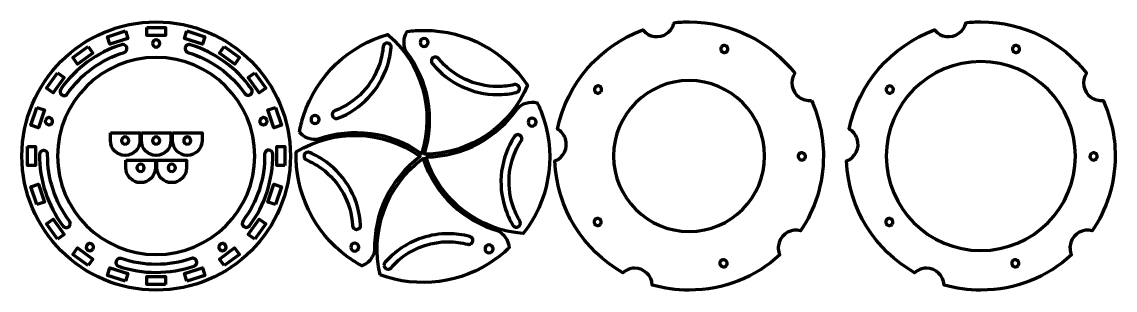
# Model space of a CAD drawing. Header units: inches. Extents: x -195 to 784, y 103 to 204.
# Drawn here: x -195 to 212.1, y 104.3 to 204.3 of the extents above; entities that cross this region are included whole.
import ezdxf

# ---------------------------------------------------------------- set-up
doc = ezdxf.new("R2010")
doc.units = ezdxf.units.IN
doc.header["$MEASUREMENT"] = 0
doc.layers.add('Layer 1', color=7, linetype='Continuous')

# ---------------------------------------------------------------- blocks, each defined once
blk = doc.blocks.new('block 2')
at = {"layer": 'Layer 1', "color": 7, "lineweight": 100, "true_color": 0xffffff}
for points, knots in [([(-91.63, 163.22), (-90.75, 162.13), (-89.56, 161.27), (-88.13, 160.8), (-86.96, 160.42), (-85.75, 160.35), (-84.61, 160.53), (-72.12, 164.96), (-57.75, 163.41), (-46.17, 155.13), (-40.85, 171.62), (-46.36, 189), (-58.76, 199.6), (-73.07, 195.46), (-85.15, 184.54), (-90.1, 169.3), (-90.75, 167.28), (-91.26, 165.25), (-91.63, 163.22)], [0, 0, 0, 0, 1, 1, 1, 2, 2, 2, 3, 3, 3, 4, 4, 4, 5, 5, 5, 6, 6, 6, 6]), ([(-51.85, 193.22), (-43.78, 182.7), (-40.82, 168.55), (-45.11, 154.98), (-27.79, 155.02), (-12.96, 165.63), (-6.71, 180.7), (-15.07, 193.03), (-29.19, 201.14), (-45.21, 201.14), (-47.33, 201.14), (-49.42, 201), (-51.46, 200.72), (-52.23, 199.55), (-52.68, 198.15), (-52.68, 196.65), (-52.68, 195.41), (-52.38, 194.24), (-51.85, 193.22)], [0, 0, 0, 0, 1, 1, 1, 2, 2, 2, 3, 3, 3, 4, 4, 4, 5, 5, 5, 6, 6, 6, 6]), ([(-78.44, 171.17), (-70.46, 174.27), (-64.38, 180.71), (-61.73, 188.84), (-61.07, 190.87), (-60.64, 192.96), (-60.45, 195.06), (-60.38, 195.84), (-59.74, 196.42), (-58.96, 196.42), (-58.92, 196.42), (-58.87, 196.42), (-58.82, 196.42), (-58, 196.34), (-57.39, 195.61), (-57.47, 194.79), (-57.68, 192.47), (-58.15, 190.15), (-58.88, 187.91), (-61.8, 178.92), (-68.54, 171.8), (-77.35, 168.37), (-77.53, 168.3), (-77.71, 168.27), (-77.9, 168.27), (-78.51, 168.27), (-79.07, 168.65), (-79.29, 169.23), (-79.59, 170), (-79.21, 170.87), (-78.44, 171.17)], [0, 0, 0, 0, 1, 1, 1, 2, 2, 2, 3, 3, 3, 4, 4, 4, 5, 5, 5, 6, 6, 6, 7, 7, 7, 8, 8, 8, 9, 9, 9, 10, 10, 10, 10]), ([(-46.71, 196.65), (-46.71, 197.47), (-46.04, 198.15), (-45.21, 198.15), (-44.38, 198.15), (-43.7, 197.47), (-43.7, 196.65), (-43.7, 195.82), (-44.38, 195.14), (-45.21, 195.14), (-46.04, 195.14), (-46.71, 195.82), (-46.71, 196.65)], [0, 0, 0, 0, 1, 1, 1, 2, 2, 2, 3, 3, 3, 4, 4, 4, 4]), ([(-42.48, 189.83), (-42.44, 190.23), (-42.25, 190.59), (-41.94, 190.84), (-41.67, 191.06), (-41.34, 191.18), (-40.99, 191.18), (-40.54, 191.18), (-40.12, 190.98), (-39.83, 190.63), (-34.42, 184), (-26.41, 180.2), (-17.86, 180.2), (-15.73, 180.2), (-13.6, 180.44), (-11.55, 180.91), (-11.44, 180.93), (-11.32, 180.94), (-11.21, 180.94), (-10.52, 180.94), (-9.91, 180.45), (-9.75, 179.78), (-9.57, 178.97), (-10.08, 178.17), (-10.88, 177.98), (-13.16, 177.47), (-15.5, 177.2), (-17.86, 177.2), (-27.31, 177.2), (-36.16, 181.41), (-42.15, 188.73), (-42.4, 189.04), (-42.52, 189.43), (-42.48, 189.83)], [0, 0, 0, 0, 1, 1, 1, 2, 2, 2, 3, 3, 3, 4, 4, 4, 5, 5, 5, 6, 6, 6, 7, 7, 7, 8, 8, 8, 9, 9, 9, 10, 10, 10, 11, 11, 11, 11]), ([(-44.61, 153.95), (-39.22, 137.49), (-24.54, 126.66), (-8.28, 125.38), (0.86, 137.14), (4.21, 153.08), (-0.74, 168.31), (-1.39, 170.33), (-2.18, 172.27), (-3.07, 174.13), (-4.42, 174.5), (-5.89, 174.5), (-7.33, 174.03), (-8.5, 173.65), (-9.52, 173), (-10.33, 172.18), (-17.84, 161.26), (-30.38, 154.06), (-44.61, 153.95)], [0, 0, 0, 0, 1, 1, 1, 2, 2, 2, 3, 3, 3, 4, 4, 4, 5, 5, 5, 6, 6, 6, 6]), ([(-87.32, 167.91), (-87.32, 168.74), (-86.65, 169.41), (-85.82, 169.41), (-84.99, 169.41), (-84.32, 168.74), (-84.32, 167.91), (-84.32, 167.08), (-84.99, 166.41), (-85.82, 166.41), (-86.65, 166.41), (-87.32, 167.08), (-87.32, 167.91)], [0, 0, 0, 0, 1, 1, 1, 2, 2, 2, 3, 3, 3, 4, 4, 4, 4]), ([(-6.52, 166.92), (-6.52, 167.75), (-5.85, 168.42), (-5.02, 168.42), (-4.19, 168.42), (-3.51, 167.75), (-3.51, 166.92), (-3.51, 166.09), (-4.19, 165.42), (-5.02, 165.42), (-5.85, 165.42), (-6.52, 166.09), (-6.52, 166.92)], [0, 0, 0, 0, 1, 1, 1, 2, 2, 2, 3, 3, 3, 4, 4, 4, 4]), ([(-73.67, 116.7), (-71.96, 115.45), (-70.19, 114.34), (-68.37, 113.36), (-67.06, 113.86), (-65.87, 114.72), (-64.98, 115.94), (-64.26, 116.94), (-63.81, 118.06), (-63.64, 119.2), (-63.99, 132.45), (-58.07, 145.64), (-46.62, 154.1), (-60.66, 164.25), (-78.89, 164.38), (-92.81, 155.86), (-93.29, 140.97), (-86.64, 126.11), (-73.67, 116.7)], [0, 0, 0, 0, 1, 1, 1, 2, 2, 2, 3, 3, 3, 4, 4, 4, 5, 5, 5, 6, 6, 6, 6]), ([(-11.6, 161.57), (-11.32, 162), (-10.85, 162.26), (-10.33, 162.26), (-10.05, 162.26), (-9.77, 162.18), (-9.52, 162.02), (-8.83, 161.57), (-8.63, 160.64), (-9.07, 159.95), (-13.7, 152.75), (-14.84, 143.96), (-12.2, 135.83), (-11.54, 133.8), (-10.66, 131.85), (-9.58, 130.05), (-9.38, 129.7), (-9.32, 129.3), (-9.42, 128.91), (-9.51, 128.52), (-9.76, 128.2), (-10.1, 127.99), (-10.33, 127.85), (-10.6, 127.78), (-10.87, 127.78), (-11.4, 127.78), (-11.88, 128.05), (-12.16, 128.51), (-13.35, 130.51), (-14.32, 132.66), (-15.05, 134.9), (-17.97, 143.89), (-16.71, 153.61), (-11.6, 161.57)], [0, 0, 0, 0, 1, 1, 1, 2, 2, 2, 3, 3, 3, 4, 4, 4, 5, 5, 5, 6, 6, 6, 7, 7, 7, 8, 8, 8, 9, 9, 9, 10, 10, 10, 11, 11, 11, 11]), ([(-89.8, 154.82), (-89.56, 155.37), (-89.02, 155.73), (-88.42, 155.73), (-88.22, 155.73), (-88.02, 155.69), (-87.83, 155.61), (-85.69, 154.69), (-83.64, 153.52), (-81.73, 152.14), (-74.08, 146.58), (-69.39, 137.98), (-68.85, 128.53), (-68.83, 128.13), (-68.96, 127.75), (-69.23, 127.45), (-69.5, 127.15), (-69.87, 126.97), (-70.26, 126.95), (-70.29, 126.95), (-70.32, 126.95), (-70.35, 126.95), (-71.14, 126.95), (-71.8, 127.57), (-71.85, 128.36), (-72.33, 136.91), (-76.58, 144.69), (-83.49, 149.71), (-85.22, 150.97), (-87.08, 152.02), (-89.01, 152.85), (-89.38, 153.01), (-89.66, 153.3), (-89.81, 153.67), (-89.96, 154.04), (-89.96, 154.45), (-89.8, 154.82)], [0, 0, 0, 0, 1, 1, 1, 2, 2, 2, 3, 3, 3, 4, 4, 4, 5, 5, 5, 6, 6, 6, 7, 7, 7, 8, 8, 8, 9, 9, 9, 10, 10, 10, 11, 11, 11, 12, 12, 12, 12]), ([(-61.56, 109.96), (-47.55, 104.89), (-31.36, 106.63), (-18.4, 116.05), (-16.68, 117.3), (-15.08, 118.64), (-13.58, 120.07), (-13.65, 121.47), (-14.11, 122.86), (-14.99, 124.08), (-15.72, 125.08), (-16.65, 125.85), (-17.68, 126.37), (-30.39, 130.13), (-41.11, 139.84), (-45.61, 153.34), (-59.6, 143.12), (-65.36, 125.82), (-61.56, 109.96)], [0, 0, 0, 0, 1, 1, 1, 2, 2, 2, 3, 3, 3, 4, 4, 4, 5, 5, 5, 6, 6, 6, 6]), ([(-60.15, 113.52), (-60.17, 113.92), (-60.04, 114.31), (-59.78, 114.61), (-58.24, 116.36), (-56.5, 117.96), (-54.59, 119.34), (-49.19, 123.26), (-42.83, 125.34), (-36.2, 125.34), (-33.5, 125.34), (-30.8, 124.98), (-28.16, 124.29), (-27.78, 124.19), (-27.45, 123.94), (-27.25, 123.6), (-27.05, 123.25), (-26.99, 122.85), (-27.1, 122.46), (-27.27, 121.8), (-27.87, 121.34), (-28.54, 121.34), (-28.67, 121.34), (-28.8, 121.36), (-28.93, 121.39), (-31.31, 122.02), (-33.75, 122.34), (-36.19, 122.34), (-42.2, 122.34), (-47.95, 120.46), (-52.83, 116.92), (-54.56, 115.66), (-56.14, 114.22), (-57.52, 112.63), (-57.81, 112.31), (-58.22, 112.12), (-58.65, 112.12), (-59.01, 112.12), (-59.36, 112.25), (-59.64, 112.49), (-59.94, 112.76), (-60.12, 113.12), (-60.15, 113.52)], [0, 0, 0, 0, 1, 1, 1, 2, 2, 2, 3, 3, 3, 4, 4, 4, 5, 5, 5, 6, 6, 6, 7, 7, 7, 8, 8, 8, 9, 9, 9, 10, 10, 10, 11, 11, 11, 12, 12, 12, 13, 13, 13, 14, 14, 14, 14]), ([(-72.53, 120.34), (-72.53, 121.17), (-71.86, 121.84), (-71.03, 121.84), (-70.2, 121.84), (-69.53, 121.17), (-69.53, 120.34), (-69.53, 119.51), (-70.2, 118.83), (-71.03, 118.83), (-71.86, 118.83), (-72.53, 119.51), (-72.53, 120.34)], [0, 0, 0, 0, 1, 1, 1, 2, 2, 2, 3, 3, 3, 4, 4, 4, 4]), ([(-22.54, 119.69), (-22.54, 120.52), (-21.87, 121.19), (-21.04, 121.19), (-20.21, 121.19), (-19.54, 120.52), (-19.54, 119.69), (-19.54, 118.86), (-20.21, 118.19), (-21.04, 118.19), (-21.87, 118.19), (-22.54, 118.86), (-22.54, 119.69)], [0, 0, 0, 0, 1, 1, 1, 2, 2, 2, 3, 3, 3, 4, 4, 4, 4])]:
    blk.add_open_spline(points, degree=3, knots=knots, dxfattribs=at)
blk = doc.blocks.new('block 3')
at = {"layer": 'Layer 1', "color": 7, "lineweight": 100, "true_color": 0xffffff}
for points, knots in [([(-161.99, 162.96), (-161.99, 162.96), (-161.99, 160.04), (-161.99, 160.04), (-161.99, 157.01), (-159.53, 154.54), (-156.49, 154.54), (-153.46, 154.54), (-150.99, 157.01), (-150.99, 160.04), (-150.99, 160.04), (-150.99, 162.96), (-150.99, 162.96), (-150.99, 162.96), (-161.99, 162.96), (-161.99, 162.96)], [0, 0, 0, 0, 1, 1, 1, 2, 2, 2, 3, 3, 3, 4, 4, 4, 5, 5, 5, 5]), ([(-150.46, 162.96), (-150.46, 162.96), (-150.46, 160.04), (-150.46, 160.04), (-150.46, 157.01), (-148, 154.54), (-144.96, 154.54), (-141.93, 154.54), (-139.47, 157.01), (-139.47, 160.04), (-139.47, 160.04), (-139.47, 162.96), (-139.47, 162.96), (-139.47, 162.96), (-150.46, 162.96), (-150.46, 162.96)], [0, 0, 0, 0, 1, 1, 1, 2, 2, 2, 3, 3, 3, 4, 4, 4, 5, 5, 5, 5]), ([(-138.87, 162.96), (-138.87, 162.96), (-138.87, 160.04), (-138.87, 160.04), (-138.87, 157.01), (-136.41, 154.54), (-133.37, 154.54), (-130.34, 154.54), (-127.87, 157.01), (-127.87, 160.04), (-127.87, 160.04), (-127.87, 162.96), (-127.87, 162.96), (-127.87, 162.96), (-138.87, 162.96), (-138.87, 162.96)], [0, 0, 0, 0, 1, 1, 1, 2, 2, 2, 3, 3, 3, 4, 4, 4, 5, 5, 5, 5]), ([(-156.49, 158.69), (-157.24, 158.69), (-157.84, 159.3), (-157.84, 160.04), (-157.84, 160.79), (-157.24, 161.39), (-156.49, 161.39), (-155.75, 161.39), (-155.14, 160.79), (-155.14, 160.04), (-155.14, 159.3), (-155.75, 158.69), (-156.49, 158.69)], [0, 0, 0, 0, 1, 1, 1, 2, 2, 2, 3, 3, 3, 4, 4, 4, 4]), ([(-144.96, 158.69), (-145.71, 158.69), (-146.31, 159.3), (-146.31, 160.04), (-146.31, 160.79), (-145.71, 161.39), (-144.96, 161.39), (-144.22, 161.39), (-143.61, 160.79), (-143.61, 160.04), (-143.61, 159.3), (-144.22, 158.69), (-144.96, 158.69)], [0, 0, 0, 0, 1, 1, 1, 2, 2, 2, 3, 3, 3, 4, 4, 4, 4]), ([(-133.37, 158.69), (-134.12, 158.69), (-134.72, 159.3), (-134.72, 160.04), (-134.72, 160.79), (-134.12, 161.39), (-133.37, 161.39), (-132.63, 161.39), (-132.02, 160.79), (-132.02, 160.04), (-132.02, 159.3), (-132.63, 158.69), (-133.37, 158.69)], [0, 0, 0, 0, 1, 1, 1, 2, 2, 2, 3, 3, 3, 4, 4, 4, 4]), ([(-156.26, 152.79), (-156.26, 152.79), (-156.26, 149.87), (-156.26, 149.87), (-156.26, 146.83), (-153.8, 144.37), (-150.76, 144.37), (-147.72, 144.37), (-145.26, 146.83), (-145.26, 149.87), (-145.26, 149.87), (-145.26, 152.79), (-145.26, 152.79), (-145.26, 152.79), (-156.26, 152.79), (-156.26, 152.79)], [0, 0, 0, 0, 1, 1, 1, 2, 2, 2, 3, 3, 3, 4, 4, 4, 5, 5, 5, 5]), ([(-150.76, 148.52), (-151.5, 148.52), (-152.11, 149.13), (-152.11, 149.87), (-152.11, 150.62), (-151.5, 151.22), (-150.76, 151.22), (-150.01, 151.22), (-149.41, 150.62), (-149.41, 149.87), (-149.41, 149.13), (-150.01, 148.52), (-150.76, 148.52)], [0, 0, 0, 0, 1, 1, 1, 2, 2, 2, 3, 3, 3, 4, 4, 4, 4]), ([(-144.67, 152.79), (-144.67, 152.79), (-144.67, 149.87), (-144.67, 149.87), (-144.67, 146.83), (-142.2, 144.37), (-139.17, 144.37), (-136.13, 144.37), (-133.67, 146.83), (-133.67, 149.87), (-133.67, 149.87), (-133.67, 152.79), (-133.67, 152.79), (-133.67, 152.79), (-144.67, 152.79), (-144.67, 152.79)], [0, 0, 0, 0, 1, 1, 1, 2, 2, 2, 3, 3, 3, 4, 4, 4, 5, 5, 5, 5]), ([(-139.17, 148.52), (-139.91, 148.52), (-140.52, 149.13), (-140.52, 149.87), (-140.52, 150.62), (-139.91, 151.22), (-139.17, 151.22), (-138.42, 151.22), (-137.82, 150.62), (-137.82, 149.87), (-137.82, 149.13), (-138.42, 148.52), (-139.17, 148.52)], [0, 0, 0, 0, 1, 1, 1, 2, 2, 2, 3, 3, 3, 4, 4, 4, 4])]:
    blk.add_open_spline(points, degree=3, knots=knots, dxfattribs=at)

msp = doc.modelspace()

# ---------------------------------------------------------------- linework, layer by layer
at = {"layer": 'Layer 1', "color": 7, "lineweight": 100, "true_color": 0xffffff}
for points in [[(-156.44, 200.94), (-155.51, 198.09), (-162.17, 195.93), (-163.1, 198.78), (-156.44, 200.94)], [(-148.46, 202.21), (-141.46, 202.21), (-141.46, 199.21), (-148.46, 199.21), (-148.46, 202.21)], [(-133.49, 200.94), (-126.83, 198.78), (-127.76, 195.93), (-134.42, 198.09), (-133.49, 200.94)], [(-170.29, 195.11), (-168.53, 192.69), (-174.19, 188.57), (-175.95, 191), (-170.29, 195.11)], [(-119.64, 195.11), (-113.97, 191), (-115.73, 188.57), (-121.4, 192.69), (-119.64, 195.11)], [(-181.66, 185.29), (-179.24, 183.53), (-183.35, 177.86), (-185.78, 179.63), (-181.66, 185.29)], [(-108.26, 185.29), (-104.15, 179.63), (-106.57, 177.86), (-110.69, 183.53), (-108.26, 185.29)], [(-189.44, 172.43), (-186.59, 171.5), (-188.75, 164.85), (-191.61, 165.77), (-189.44, 172.43)], [(-100.48, 172.43), (-98.32, 165.77), (-101.17, 164.85), (-103.34, 171.51), (-100.48, 172.43)], [(-192.87, 157.8), (-189.87, 157.8), (-189.87, 150.8), (-192.87, 150.8), (-192.87, 157.8)], [(-97.06, 150.8), (-100.06, 150.8), (-100.06, 157.8), (-97.06, 157.8), (-97.06, 150.8)], [(-189.44, 136.17), (-191.61, 142.82), (-188.75, 143.75), (-186.59, 137.09), (-189.44, 136.17)], [(-100.48, 136.17), (-103.34, 137.09), (-101.17, 143.75), (-98.32, 142.82), (-100.48, 136.17)], [(-181.66, 123.31), (-185.78, 128.97), (-183.35, 130.74), (-179.24, 125.07), (-181.66, 123.31)], [(-108.26, 123.31), (-110.69, 125.07), (-106.58, 130.73), (-104.15, 128.97), (-108.26, 123.31)], [(-170.29, 113.48), (-175.95, 117.6), (-174.19, 120.03), (-168.53, 115.91), (-170.29, 113.48)], [(-119.64, 113.48), (-121.4, 115.91), (-115.74, 120.03), (-113.97, 117.6), (-119.64, 113.48)], [(-156.44, 107.66), (-163.1, 109.82), (-162.17, 112.67), (-155.51, 110.51), (-156.44, 107.66)], [(-133.49, 107.65), (-134.42, 110.51), (-127.76, 112.67), (-126.83, 109.82), (-133.49, 107.65)], [(-141.46, 106.39), (-148.46, 106.39), (-148.46, 109.39), (-141.46, 109.39), (-141.46, 106.39)]]:
    msp.add_lwpolyline(points, dxfattribs=at)
for points, knots in [([(-144.96, 204.3), (-172.53, 204.3), (-194.96, 181.87), (-194.96, 154.3), (-194.96, 126.73), (-172.53, 104.3), (-144.96, 104.3), (-117.39, 104.3), (-94.96, 126.73), (-94.96, 154.3), (-94.96, 181.87), (-117.39, 204.3), (-144.96, 204.3)], [0, 0, 0, 0, 1, 1, 1, 2, 2, 2, 3, 3, 3, 4, 4, 4, 4]), ([(98.98, 175), (97.42, 174.85), (95.8, 175.23), (94.44, 176.22), (91.58, 178.3), (90.89, 182.24), (92.8, 185.16), (83.64, 196.82), (69.42, 204.31), (53.45, 204.31), (51.55, 204.31), (49.68, 204.2), (47.84, 203.99), (47.5, 202.47), (46.64, 201.05), (45.28, 200.06), (42.41, 197.98), (38.45, 198.54), (36.26, 201.27), (20.16, 195.38), (7.94, 181.44), (4.45, 164.33), (5.81, 163.54), (6.89, 162.28), (7.41, 160.67), (8.5, 157.31), (6.75, 153.72), (3.49, 152.48), (4.13, 134.6), (14.15, 119.12), (28.78, 110.81), (29.95, 111.85), (31.48, 112.49), (33.17, 112.49), (36.71, 112.49), (39.59, 109.7), (39.75, 106.21), (44.11, 104.97), (48.7, 104.31), (53.45, 104.31), (66.46, 104.31), (78.3, 109.28), (87.2, 117.41), (86.57, 118.84), (86.44, 120.5), (86.96, 122.1), (88.05, 125.46), (91.58, 127.33), (94.96, 126.42), (100.32, 134.39), (103.45, 143.98), (103.45, 154.31), (103.45, 161.69), (101.85, 168.7), (98.98, 175)], [0, 0, 0, 0, 1, 1, 1, 2, 2, 2, 3, 3, 3, 4, 4, 4, 5, 5, 5, 6, 6, 6, 7, 7, 7, 8, 8, 8, 9, 9, 9, 10, 10, 10, 11, 11, 11, 12, 12, 12, 13, 13, 13, 14, 14, 14, 15, 15, 15, 16, 16, 16, 17, 17, 17, 18, 18, 18, 18]), ([(203.04, 176.22), (200.19, 178.3), (199.49, 182.24), (201.41, 185.16), (192.25, 196.82), (178.03, 204.31), (162.06, 204.31), (160.16, 204.31), (158.29, 204.2), (156.44, 203.99), (156.11, 202.47), (155.24, 201.05), (153.88, 200.06), (151.02, 197.98), (147.05, 198.54), (144.86, 201.27), (128.76, 195.38), (116.54, 181.44), (113.06, 164.33), (114.41, 163.54), (115.49, 162.28), (116.02, 160.67), (117.11, 157.31), (115.36, 153.72), (112.09, 152.48), (112.74, 134.6), (122.76, 119.12), (137.39, 110.81), (138.56, 111.85), (140.09, 112.49), (141.78, 112.49), (145.31, 112.49), (148.19, 109.7), (148.36, 106.21), (152.71, 104.97), (157.31, 104.31), (162.06, 104.31), (175.06, 104.31), (186.91, 109.28), (195.8, 117.41), (195.18, 118.84), (195.04, 120.5), (195.56, 122.1), (196.66, 125.46), (200.19, 127.33), (203.56, 126.42), (208.92, 134.38), (212.06, 143.98), (212.06, 154.31), (212.06, 161.69), (210.46, 168.7), (207.58, 175), (206.03, 174.84), (204.41, 175.23), (203.04, 176.22)], [0, 0, 0, 0, 1, 1, 1, 2, 2, 2, 3, 3, 3, 4, 4, 4, 5, 5, 5, 6, 6, 6, 7, 7, 7, 8, 8, 8, 9, 9, 9, 10, 10, 10, 11, 11, 11, 12, 12, 12, 13, 13, 13, 14, 14, 14, 15, 15, 15, 16, 16, 16, 17, 17, 17, 18, 18, 18, 18]), ([(-180.5, 179.2), (-174.98, 187.06), (-166.92, 192.94), (-157.79, 195.76), (-157.65, 195.8), (-157.5, 195.83), (-157.35, 195.83), (-156.69, 195.83), (-156.11, 195.4), (-155.92, 194.77), (-155.67, 193.98), (-156.12, 193.14), (-156.91, 192.89), (-165.4, 190.27), (-172.91, 184.8), (-178.04, 177.48), (-178.3, 177.11), (-178.71, 176.88), (-179.17, 176.84), (-179.2, 176.84), (-179.24, 176.84), (-179.27, 176.84), (-179.58, 176.84), (-179.88, 176.93), (-180.13, 177.11), (-180.81, 177.59), (-180.97, 178.52), (-180.5, 179.2)], [0, 0, 0, 0, 1, 1, 1, 2, 2, 2, 3, 3, 3, 4, 4, 4, 5, 5, 5, 6, 6, 6, 7, 7, 7, 8, 8, 8, 9, 9, 9, 9]), ([(-146.31, 196.28), (-146.31, 197.02), (-145.71, 197.63), (-144.97, 197.63), (-144.97, 197.63), (-144.96, 197.63), (-144.96, 197.63), (-144.22, 197.63), (-143.61, 197.02), (-143.61, 196.28), (-143.61, 195.54), (-144.22, 194.93), (-144.96, 194.93), (-145.71, 194.93), (-146.31, 195.54), (-146.31, 196.28)], [0, 0, 0, 0, 1, 1, 1, 2, 2, 2, 3, 3, 3, 4, 4, 4, 5, 5, 5, 5]), ([(-134.13, 194.8), (-133.94, 195.43), (-133.36, 195.85), (-132.7, 195.85), (-132.55, 195.85), (-132.4, 195.83), (-132.26, 195.79), (-123.08, 192.97), (-114.99, 187.12), (-109.5, 179.31), (-109.02, 178.63), (-109.18, 177.7), (-109.86, 177.22), (-110.11, 177.04), (-110.41, 176.95), (-110.72, 176.95), (-111.21, 176.95), (-111.67, 177.19), (-111.95, 177.58), (-117.06, 184.85), (-124.59, 190.3), (-133.14, 192.92), (-133.57, 193.05), (-133.92, 193.37), (-134.09, 193.79), (-134.22, 194.12), (-134.24, 194.46), (-134.13, 194.8)], [0, 0, 0, 0, 1, 1, 1, 2, 2, 2, 3, 3, 3, 4, 4, 4, 5, 5, 5, 6, 6, 6, 7, 7, 7, 8, 8, 8, 9, 9, 9, 9]), ([(65.45, 194.96), (65.89, 195.57), (66.74, 195.7), (67.34, 195.26), (67.94, 194.82), (68.07, 193.97), (67.63, 193.37), (67.19, 192.76), (66.34, 192.63), (65.74, 193.07), (65.14, 193.52), (65.01, 194.36), (65.45, 194.96)], [0, 0, 0, 0, 1, 1, 1, 2, 2, 2, 3, 3, 3, 4, 4, 4, 4]), ([(174.06, 194.96), (174.5, 195.56), (175.34, 195.69), (175.95, 195.25), (176.55, 194.81), (176.68, 193.96), (176.24, 193.36), (175.8, 192.76), (174.95, 192.63), (174.35, 193.07), (173.75, 193.51), (173.61, 194.35), (174.06, 194.96)], [0, 0, 0, 0, 1, 1, 1, 2, 2, 2, 3, 3, 3, 4, 4, 4, 4]), ([(-144.96, 117.56), (-165.22, 117.56), (-181.7, 134.04), (-181.7, 154.3), (-181.7, 174.55), (-165.22, 191.03), (-144.96, 191.03), (-124.71, 191.03), (-108.23, 174.55), (-108.23, 154.3), (-108.23, 134.04), (-124.71, 117.56), (-144.96, 117.56)], [0, 0, 0, 0, 1, 1, 1, 2, 2, 2, 3, 3, 3, 4, 4, 4, 4]), ([(162.06, 119.08), (142.61, 119.08), (126.85, 134.84), (126.85, 154.29), (126.85, 173.74), (142.61, 189.5), (162.06, 189.5), (181.5, 189.5), (197.27, 173.74), (197.27, 154.29), (197.27, 134.84), (181.5, 119.08), (162.06, 119.08)], [0, 0, 0, 0, 1, 1, 1, 2, 2, 2, 3, 3, 3, 4, 4, 4, 4]), ([(20.64, 178.28), (20.2, 177.68), (19.36, 177.55), (18.75, 177.99), (18.15, 178.43), (18.02, 179.27), (18.46, 179.88), (18.9, 180.48), (19.75, 180.61), (20.35, 180.17), (20.95, 179.73), (21.08, 178.88), (20.64, 178.28)], [0, 0, 0, 0, 1, 1, 1, 2, 2, 2, 3, 3, 3, 4, 4, 4, 4]), ([(53.45, 126.18), (37.92, 126.18), (25.33, 138.77), (25.33, 154.3), (25.33, 169.83), (37.92, 182.42), (53.45, 182.42), (68.98, 182.42), (81.57, 169.83), (81.57, 154.3), (81.57, 138.77), (68.98, 126.18), (53.45, 126.18)], [0, 0, 0, 0, 1, 1, 1, 2, 2, 2, 3, 3, 3, 4, 4, 4, 4]), ([(127.07, 179.87), (127.51, 180.47), (128.35, 180.6), (128.96, 180.16), (129.56, 179.72), (129.69, 178.87), (129.25, 178.27), (128.81, 177.67), (127.96, 177.54), (127.36, 177.98), (126.76, 178.42), (126.63, 179.27), (127.07, 179.87)], [0, 0, 0, 0, 1, 1, 1, 2, 2, 2, 3, 3, 3, 4, 4, 4, 4]), ([(-186.17, 167.69), (-185.99, 168.25), (-185.48, 168.62), (-184.89, 168.62), (-184.75, 168.62), (-184.61, 168.6), (-184.47, 168.55), (-183.77, 168.32), (-183.38, 167.56), (-183.61, 166.85), (-183.79, 166.3), (-184.3, 165.92), (-184.89, 165.92), (-185.03, 165.92), (-185.17, 165.94), (-185.31, 165.99), (-186.01, 166.22), (-186.4, 166.98), (-186.17, 167.69)], [0, 0, 0, 0, 1, 1, 1, 2, 2, 2, 3, 3, 3, 4, 4, 4, 5, 5, 5, 6, 6, 6, 6]), ([(-103.75, 167.69), (-103.64, 167.35), (-103.67, 166.98), (-103.83, 166.66), (-104, 166.34), (-104.28, 166.1), (-104.62, 165.99), (-104.76, 165.95), (-104.9, 165.92), (-105.04, 165.92), (-105.62, 165.92), (-106.14, 166.3), (-106.32, 166.86), (-106.55, 167.56), (-106.16, 168.33), (-105.45, 168.56), (-105.32, 168.6), (-105.18, 168.62), (-105.04, 168.62), (-104.45, 168.62), (-103.94, 168.25), (-103.75, 167.69)], [0, 0, 0, 0, 1, 1, 1, 2, 2, 2, 3, 3, 3, 4, 4, 4, 5, 5, 5, 6, 6, 6, 7, 7, 7, 7]), ([(-176.97, 128.74), (-177.06, 128.4), (-177.25, 128.11), (-177.53, 127.9), (-177.79, 127.7), (-178.1, 127.6), (-178.43, 127.6), (-178.9, 127.6), (-179.34, 127.82), (-179.63, 128.2), (-185.4, 135.88), (-188.5, 145.36), (-188.36, 154.91), (-188.35, 155.73), (-187.67, 156.39), (-186.86, 156.39), (-186.86, 156.39), (-186.84, 156.39), (-186.84, 156.39), (-186.01, 156.38), (-185.35, 155.69), (-185.36, 154.87), (-185.49, 145.98), (-182.61, 137.15), (-177.23, 130), (-176.96, 129.64), (-176.87, 129.18), (-176.97, 128.74)], [0, 0, 0, 0, 1, 1, 1, 2, 2, 2, 3, 3, 3, 4, 4, 4, 5, 5, 5, 6, 6, 6, 7, 7, 7, 8, 8, 8, 9, 9, 9, 9]), ([(-112.32, 127.99), (-112.98, 128.49), (-113.11, 129.43), (-112.62, 130.09), (-107.29, 137.21), (-104.43, 146.05), (-104.58, 154.99), (-104.58, 155.44), (-104.39, 155.87), (-104.04, 156.16), (-103.78, 156.39), (-103.45, 156.51), (-103.1, 156.51), (-103.1, 156.51), (-103.08, 156.51), (-103.08, 156.51), (-102.26, 156.51), (-101.59, 155.85), (-101.58, 155.04), (-101.42, 145.43), (-104.49, 135.94), (-110.22, 128.29), (-110.5, 127.91), (-110.94, 127.7), (-111.42, 127.7), (-111.74, 127.7), (-112.05, 127.8), (-112.32, 127.99)], [0, 0, 0, 0, 1, 1, 1, 2, 2, 2, 3, 3, 3, 4, 4, 4, 5, 5, 5, 6, 6, 6, 7, 7, 7, 8, 8, 8, 9, 9, 9, 9]), ([(96.5, 153.34), (96.06, 152.74), (95.21, 152.61), (94.61, 153.05), (94.01, 153.49), (93.88, 154.33), (94.32, 154.94), (94.76, 155.54), (95.61, 155.67), (96.21, 155.23), (96.81, 154.79), (96.94, 153.94), (96.5, 153.34)], [0, 0, 0, 0, 1, 1, 1, 2, 2, 2, 3, 3, 3, 4, 4, 4, 4]), ([(205.11, 153.33), (204.67, 152.73), (203.82, 152.6), (203.22, 153.04), (202.62, 153.48), (202.48, 154.33), (202.93, 154.93), (203.37, 155.53), (204.21, 155.66), (204.82, 155.22), (205.42, 154.78), (205.55, 153.93), (205.11, 153.33)], [0, 0, 0, 0, 1, 1, 1, 2, 2, 2, 3, 3, 3, 4, 4, 4, 4]), ([(20.47, 128.93), (20.03, 128.33), (19.18, 128.19), (18.58, 128.64), (17.98, 129.08), (17.85, 129.92), (18.29, 130.53), (18.73, 131.13), (19.58, 131.26), (20.18, 130.82), (20.78, 130.38), (20.91, 129.53), (20.47, 128.93)], [0, 0, 0, 0, 1, 1, 1, 2, 2, 2, 3, 3, 3, 4, 4, 4, 4]), ([(129.08, 128.92), (128.64, 128.32), (127.79, 128.19), (127.19, 128.63), (126.59, 129.07), (126.45, 129.91), (126.9, 130.52), (127.34, 131.12), (128.18, 131.25), (128.78, 130.81), (129.39, 130.37), (129.52, 129.52), (129.08, 128.92)], [0, 0, 0, 0, 1, 1, 1, 2, 2, 2, 3, 3, 3, 4, 4, 4, 4]), ([(-168.55, 119.54), (-168.8, 119.19), (-169.21, 118.99), (-169.64, 118.99), (-169.93, 118.99), (-170.2, 119.07), (-170.43, 119.24), (-170.72, 119.46), (-170.92, 119.77), (-170.97, 120.12), (-171.03, 120.48), (-170.94, 120.84), (-170.73, 121.13), (-170.48, 121.48), (-170.07, 121.68), (-169.64, 121.68), (-169.35, 121.68), (-169.08, 121.6), (-168.85, 121.43), (-168.24, 120.99), (-168.11, 120.14), (-168.55, 119.54)], [0, 0, 0, 0, 1, 1, 1, 2, 2, 2, 3, 3, 3, 4, 4, 4, 5, 5, 5, 6, 6, 6, 7, 7, 7, 7]), ([(-121.62, 120.55), (-121.56, 120.9), (-121.37, 121.21), (-121.08, 121.43), (-120.85, 121.6), (-120.57, 121.68), (-120.29, 121.68), (-119.85, 121.68), (-119.45, 121.48), (-119.2, 121.13), (-118.76, 120.53), (-118.89, 119.68), (-119.49, 119.24), (-119.73, 119.07), (-120, 118.99), (-120.29, 118.99), (-120.72, 118.99), (-121.13, 119.19), (-121.38, 119.54), (-121.59, 119.83), (-121.68, 120.19), (-121.62, 120.55)], [0, 0, 0, 0, 1, 1, 1, 2, 2, 2, 3, 3, 3, 4, 4, 4, 5, 5, 5, 6, 6, 6, 7, 7, 7, 7]), ([(-130.85, 113.27), (-135.4, 111.71), (-140.16, 110.92), (-145, 110.92), (-149.79, 110.92), (-154.48, 111.69), (-158.96, 113.22), (-159.74, 113.48), (-160.16, 114.34), (-159.89, 115.12), (-159.68, 115.73), (-159.11, 116.14), (-158.47, 116.14), (-158.31, 116.14), (-158.15, 116.11), (-157.99, 116.05), (-153.82, 114.63), (-149.45, 113.91), (-145, 113.91), (-140.49, 113.91), (-136.06, 114.65), (-131.83, 116.1), (-131.67, 116.16), (-131.5, 116.18), (-131.34, 116.18), (-131.06, 116.18), (-130.79, 116.1), (-130.55, 115.96), (-130.25, 115.77), (-130.04, 115.5), (-129.92, 115.17), (-129.65, 114.39), (-130.07, 113.53), (-130.85, 113.27)], [0, 0, 0, 0, 1, 1, 1, 2, 2, 2, 3, 3, 3, 4, 4, 4, 5, 5, 5, 6, 6, 6, 7, 7, 7, 8, 8, 8, 9, 9, 9, 10, 10, 10, 11, 11, 11, 11]), ([(67.35, 113.51), (66.91, 112.91), (66.07, 112.78), (65.46, 113.22), (64.86, 113.66), (64.73, 114.51), (65.17, 115.11), (65.61, 115.71), (66.46, 115.85), (67.06, 115.4), (67.66, 114.96), (67.8, 114.12), (67.35, 113.51)], [0, 0, 0, 0, 1, 1, 1, 2, 2, 2, 3, 3, 3, 4, 4, 4, 4]), ([(175.96, 113.51), (175.52, 112.9), (174.67, 112.77), (174.07, 113.21), (173.47, 113.66), (173.34, 114.5), (173.78, 115.1), (174.22, 115.71), (175.07, 115.84), (175.67, 115.4), (176.27, 114.96), (176.4, 114.11), (175.96, 113.51)], [0, 0, 0, 0, 1, 1, 1, 2, 2, 2, 3, 3, 3, 4, 4, 4, 4])]:
    msp.add_open_spline(points, degree=3, knots=knots, dxfattribs=at)

# ---------------------------------------------------------------- block references
at = {"layer": 'Layer 1'}
for name in ['block 2', 'block 3']:
    msp.add_blockref(name, (0, 0), dxfattribs=at)

doc.saveas('drawing.dxf')
